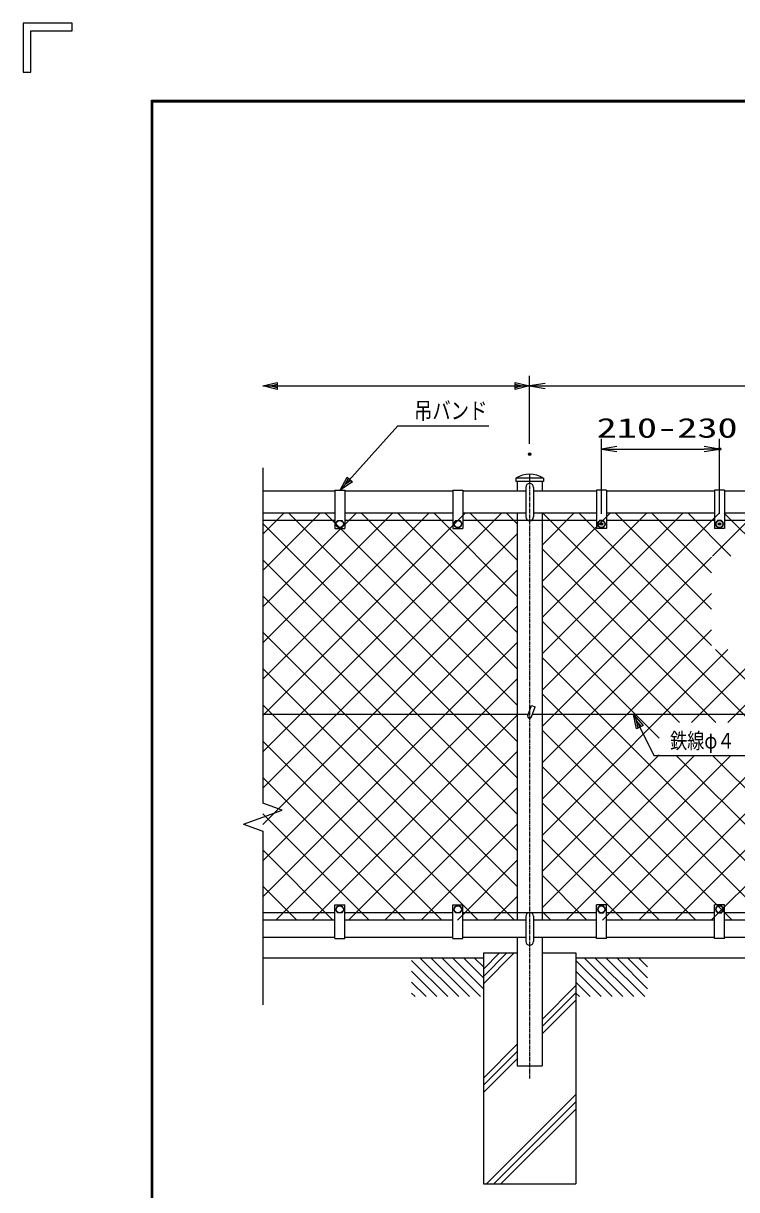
# Model space of a CAD drawing. Units: millimetres, scale not verified. Extents: x -2950 to 2950, y -2100 to 2100.
# Drawn here: x -2950 to -1560, y -173 to 2100 of the extents above; entities that cross this region are included whole.
import ezdxf
from ezdxf.enums import TextEntityAlignment as Align

# ---------------------------------------------------------------- set-up
doc = ezdxf.new("R2010")
doc.units = ezdxf.units.MM
doc.header["$LTSCALE"] = 10
doc.header["$PDMODE"] = 32
doc.header["$PDSIZE"] = 5
doc.linetypes.add('USER1', pattern=[1.125, 0.75, -0.125, 0.125, -0.125])
for name, color, linetype, lineweight in [('0-1_1', 7, 'Continuous', 25), ('0-2_0', 7, 'Continuous', 25), ('0-3_2', 7, 'Continuous', 25), ('0-4_EXTCNT-L', 2, 'Continuous', 25), ('0-6_WAKU', 7, 'Continuous', 25)]:
    doc.layers.add(name, color=color, linetype=linetype, lineweight=lineweight)
doc.layers.add('0-5_DEFPOINTS', color=7, linetype='Continuous')
doc.styles.add('ＭＳ ゴシック', font='')
doc.styles.get('ＭＳ ゴシック').set_extended_font_data('MS Gothic')

# ---------------------------------------------------------------- blocks, each defined once
blk = doc.blocks.new('C36')
at = {"layer": '0-1_1', "color": 4}
blk.add_line((7324.6, 28577.9), (8030, 27872.4), dxfattribs=at)
blk = doc.blocks.new('C37')
at = {"layer": '0-1_1', "color": 4}
blk.add_line((7492.2, 28622.4), (8242.2, 27872.4), dxfattribs=at)
blk = doc.blocks.new('C38')
at = {"layer": '0-1_1', "color": 4}
blk.add_line((7704.3, 28622.4), (8454.3, 27872.4), dxfattribs=at)
blk = doc.blocks.new('C39')
at = {"layer": '0-1_1', "color": 4}
blk.add_line((7916.4, 28622.4), (8666.4, 27872.4), dxfattribs=at)
blk = doc.blocks.new('C40')
at = {"layer": '0-1_1', "color": 4}
blk.add_line((8128.6, 28622.4), (8724.6, 28026.5), dxfattribs=at)
blk = doc.blocks.new('C41')
at = {"layer": '0-1_1', "color": 4}
blk.add_line((8340.7, 28622.4), (8724.6, 28238.6), dxfattribs=at)
blk = doc.blocks.new('C42')
at = {"layer": '0-1_1', "color": 4}
blk.add_line((8552.8, 28622.4), (8724.6, 28450.7), dxfattribs=at)
blk = doc.blocks.new('C43')
at = {"layer": '0-1_1', "color": 4}
blk.add_line((7324.6, 28365.8), (7817.9, 27872.4), dxfattribs=at)
blk = doc.blocks.new('C44')
at = {"layer": '0-1_1', "color": 4}
blk.add_line((7324.6, 28153.7), (7605.8, 27872.4), dxfattribs=at)
blk = doc.blocks.new('C45')
at = {"layer": '0-1_1', "color": 4}
blk.add_line((7324.6, 27941.5), (7393.6, 27872.4), dxfattribs=at)
blk = doc.blocks.new('C46')
at = {"layer": '0-1_1', "color": 4}
blk.add_line((10524.6, 28577.9), (11230, 27872.4), dxfattribs=at)
blk = doc.blocks.new('C47')
at = {"layer": '0-1_1', "color": 4}
blk.add_line((10692.2, 28622.4), (11442.2, 27872.4), dxfattribs=at)
blk = doc.blocks.new('C48')
at = {"layer": '0-1_1', "color": 4}
blk.add_line((10904.3, 28622.4), (11654.3, 27872.4), dxfattribs=at)
blk = doc.blocks.new('C49')
at = {"layer": '0-1_1', "color": 4}
blk.add_line((11116.4, 28622.4), (11866.4, 27872.4), dxfattribs=at)
blk = doc.blocks.new('C50')
at = {"layer": '0-1_1', "color": 4}
blk.add_line((11328.6, 28622.4), (11924.6, 28026.5), dxfattribs=at)
blk = doc.blocks.new('C51')
at = {"layer": '0-1_1', "color": 4}
blk.add_line((11540.7, 28622.4), (11924.6, 28238.6), dxfattribs=at)
blk = doc.blocks.new('C52')
at = {"layer": '0-1_1', "color": 4}
blk.add_line((11752.8, 28622.4), (11924.6, 28450.7), dxfattribs=at)
blk = doc.blocks.new('C53')
at = {"layer": '0-1_1', "color": 4}
blk.add_line((10524.6, 28365.8), (11017.9, 27872.4), dxfattribs=at)
blk = doc.blocks.new('C54')
at = {"layer": '0-1_1', "color": 4}
blk.add_line((10524.6, 28153.7), (10805.8, 27872.4), dxfattribs=at)
blk = doc.blocks.new('C55')
at = {"layer": '0-1_1', "color": 4}
blk.add_line((10524.6, 27941.5), (10593.6, 27872.4), dxfattribs=at)
blk = doc.blocks.new('C76')
at = {"layer": '0-1_1', "color": 4}
blk.add_line((8724.6, 28124.5), (9322.5, 28722.4), dxfattribs=at)
blk = doc.blocks.new('C77')
at = {"layer": '0-1_1', "color": 4}
blk.add_line((8724.6, 28266), (9181, 28722.4), dxfattribs=at)
blk = doc.blocks.new('C78')
at = {"layer": '0-1_1', "color": 4}
blk.add_line((8724.6, 28407.4), (9039.6, 28722.4), dxfattribs=at)
blk = doc.blocks.new('C79')
at = {"layer": '0-1_1', "color": 4}
blk.add_line((9065.1, 24222.4), (10524.6, 25681.9), dxfattribs=at)
blk = doc.blocks.new('C80')
at = {"layer": '0-1_1', "color": 4}
blk.add_line((8923.7, 24222.4), (10524.6, 25823.3), dxfattribs=at)
blk = doc.blocks.new('C81')
at = {"layer": '0-1_1', "color": 4}
blk.add_line((8782.3, 24222.4), (10524.6, 25964.7), dxfattribs=at)
blk = doc.blocks.new('DARROWS')
at = {"layer": '0-2_0', "color": 2}
blk.add_line((0, 0), (-9.991, 0), dxfattribs=at)
blk.add_lwpolyline([(-10, -1.667), (0, 0), (-10, 1.667)], dxfattribs=at)
blk = doc.blocks.new('X117')
at = {"layer": '0-2_0', "color": 4}
for p, q in [((8734.6, 26412.3), (13384.6, 31062.3)), ((8734.6, 27119.4), (12677.5, 31062.3)), ((8734.6, 27826.5), (11970.4, 31062.3)), ((8734.6, 28533.6), (11263.3, 31062.3)), ((8734.6, 29240.7), (10556.2, 31062.3)), ((8734.6, 29947.8), (9849.1, 31062.3)), ((8734.6, 30654.9), (9142, 31062.3)), ((13691.6, 26613.5), (9242.8, 31062.3)), ((13691.6, 27320.6), (9949.9, 31062.3)), ((13691.6, 28027.7), (10657, 31062.3)), ((13691.6, 28734.8), (11364.1, 31062.3)), ((13691.6, 29441.9), (12071.2, 31062.3)), ((13691.6, 30149), (12778.3, 31062.3)), ((13691.6, 30856.1), (13485.4, 31062.3)), ((13691.6, 25906.3), (8734.6, 30863.3)), ((8734.6, 25705.2), (13691.6, 30662.2)), ((13691.6, 25199.2), (8734.6, 30156.2)), ((8734.6, 24998.1), (13691.6, 29955.1)), ((13691.6, 24492.1), (8734.6, 29449.1)), ((8734.6, 24291), (13691.6, 29248)), ((13691.6, 23785), (8734.6, 28742)), ((8734.6, 23583.9), (13691.6, 28540.9)), ((13637.3, 23132.3), (8734.6, 28034.9)), ((8990.1, 23132.3), (13691.6, 27833.8)), ((12930.2, 23132.3), (8734.6, 27327.8)), ((9697.3, 23132.3), (13691.6, 27126.7)), ((12223.1, 23132.3), (8734.6, 26620.7)), ((10404.4, 23132.3), (13691.6, 26419.6)), ((11516, 23132.3), (8734.6, 25913.6)), ((11111.5, 23132.3), (13691.6, 25712.4)), ((10808.8, 23132.3), (8734.6, 25206.5)), ((11818.6, 23132.3), (13691.6, 25005.3)), ((10101.7, 23132.3), (8734.6, 24499.4)), ((12525.7, 23132.3), (13691.6, 24298.2)), ((9394.6, 23132.3), (8734.6, 23792.3)), ((13232.8, 23132.3), (13691.6, 23591.1))]:
    blk.add_line(p, q, dxfattribs=at)
blk = doc.blocks.new('X118')
at = {"layer": '0-2_0', "color": 4}
for p, q in [((14177.6, 27612.7), (17627.2, 31062.3)), ((14177.6, 28319.8), (16920.1, 31062.3)), ((14177.6, 29026.9), (16213, 31062.3)), ((14177.6, 29734), (15505.9, 31062.3)), ((14177.6, 30441.1), (14798.8, 31062.3)), ((18267.8, 26987), (14192.6, 31062.3)), ((17477.2, 28484.8), (14899.7, 31062.3)), ((17477.2, 29191.9), (15606.8, 31062.3)), ((16061.2, 23132.3), (23991.2, 31062.3)), ((17477.2, 29899), (16313.9, 31062.3)), ((16768.3, 23132.3), (24698.3, 31062.3)), ((17856.6, 30226.7), (17021, 31062.3)), ((17475.4, 23132.3), (25405.4, 31062.3)), ((17498.7, 30226.7), (18334.4, 31062.3)), ((18563.7, 30226.7), (17728.1, 31062.3)), ((18205.8, 30226.7), (19041.5, 31062.3)), ((19270.8, 30226.7), (18435.2, 31062.3)), ((18912.9, 30226.7), (19748.6, 31062.3)), ((19977.9, 30226.7), (19142.3, 31062.3)), ((19620.1, 30226.7), (20455.7, 31062.3)), ((20685, 30226.7), (19849.4, 31062.3)), ((20327.2, 30226.7), (21162.8, 31062.3)), ((25691.6, 25927.2), (20556.5, 31062.3)), ((20939.9, 28718), (23284.1, 31062.3)), ((20939.9, 29425.1), (22577, 31062.3)), ((20939.9, 30132.2), (21869.9, 31062.3)), ((25691.6, 26634.3), (21263.6, 31062.3)), ((25691.6, 27341.4), (21970.7, 31062.3)), ((25691.6, 28048.5), (22677.8, 31062.3)), ((25691.6, 28755.6), (23384.9, 31062.3)), ((25691.6, 29462.7), (24092.1, 31062.3)), ((25691.6, 30169.8), (24799.2, 31062.3)), ((25691.6, 30876.9), (25506.3, 31062.3)), ((18182.5, 23132.3), (25691.6, 30641.4)), ((17560.7, 26987), (14177.6, 30370.1)), ((14177.6, 26905.6), (17477.2, 30205.1)), ((25691.6, 25220.1), (20939.9, 29971.8)), ((21013.6, 25256.2), (25691.6, 29934.3)), ((16853.6, 26987), (14177.6, 29663)), ((14177.6, 26198.4), (17477.2, 29498)), ((24948.3, 25256.2), (20939.9, 29264.7)), ((21720.7, 25256.2), (25691.6, 29227.2)), ((16456.1, 26677.4), (14177.6, 28955.9)), ((14177.6, 25491.3), (17477.2, 28790.9)), ((24241.2, 25256.2), (20939.9, 28557.6)), ((22427.8, 25256.2), (25691.6, 28520.1)), ((14177.6, 24784.2), (17800.5, 28407.1)), ((19294.1, 23132.3), (14177.6, 28248.8)), ((15354.1, 23132.3), (20629, 28407.1)), ((17087.5, 26987), (18507.6, 28407.1)), ((20705.7, 25256.2), (17554.8, 28407.1)), ((17794.6, 26987), (19214.7, 28407.1)), ((21412.8, 25256.2), (18261.9, 28407.1)), ((18351.9, 26837.1), (19921.8, 28407.1)), ((22119.9, 25256.2), (18969, 28407.1)), ((22827, 25256.2), (19676.1, 28407.1)), ((23534.1, 25256.2), (20383.2, 28407.1)), ((23134.9, 25256.2), (25691.6, 27813)), ((18587, 23132.3), (14177.6, 27541.7)), ((23842, 25256.2), (25691.6, 27105.8)), ((17879.9, 23132.3), (14177.6, 26834.6)), ((20429.3, 24825.5), (18351.9, 26903)), ((24549.1, 25256.2), (25691.6, 26398.7)), ((14177.6, 24077.1), (16456.1, 26355.6)), ((14177.6, 23370), (17149.9, 26342.3)), ((14647, 23132.3), (17857, 26342.3)), ((20001.2, 23132.3), (16791.2, 26342.3)), ((20708.3, 23132.3), (17498.3, 26342.3)), ((21415.4, 23132.3), (18205.4, 26342.3)), ((17172.8, 23132.3), (14177.6, 26127.5)), ((25079.6, 25079.6), (25691.6, 25691.6)), ((16465.7, 23132.3), (14177.6, 25420.3)), ((25691.6, 24512.9), (25079.6, 25125)), ((23839.4, 23132.3), (25691.6, 24984.5)), ((15758.6, 23132.3), (14177.6, 24713.2)), ((18889.6, 23132.3), (20429.3, 24672)), ((19596.7, 23132.3), (21006.7, 24542.3)), ((20303.9, 23132.3), (21713.9, 24542.3)), ((22122.6, 23132.3), (20712.6, 24542.3)), ((21011, 23132.3), (22421, 24542.3)), ((22829.7, 23132.3), (21419.7, 24542.3)), ((21718.1, 23132.3), (23128.1, 24542.3)), ((23536.8, 23132.3), (22126.8, 24542.3)), ((22425.2, 23132.3), (23835.2, 24542.3)), ((24243.9, 23132.3), (22833.9, 24542.3)), ((23132.3, 23132.3), (24542.3, 24542.3)), ((24951, 23132.3), (23541, 24542.3)), ((25658.1, 23132.3), (24248.1, 24542.3)), ((25691.6, 23805.8), (24955.2, 24542.3)), ((24546.5, 23132.3), (25691.6, 24277.4)), ((15051.5, 23132.3), (14177.6, 24006.1)), ((25253.6, 23132.3), (25691.6, 23570.3)), ((14344.4, 23132.3), (14177.6, 23299))]:
    blk.add_line(p, q, dxfattribs=at)

msp = doc.modelspace()

# ---------------------------------------------------------------- linework, layer by layer
at = {"layer": '0-1_1', "color": 4}
for p, q in [((-2483.1, 1393.35), (-2455.1, 1400.35)), ((-2483.1, 1393.35), (-1963.1, 1393.35)), ((-2455.1, 1386.35), (-2483.1, 1393.35)), ((-2469.1, 1393.35), (-2455.1, 1396.85)), ((-2455.1, 1389.85), (-2469.1, 1393.35)), ((-2455.1, 1400.35), (-2455.1, 1386.35)), ((-1991.1, 1400.35), (-1963.1, 1393.35)), ((-1991.1, 1386.35), (-1991.1, 1400.35)), ((-1991.1, 1396.85), (-1977.1, 1393.35)), ((-1977.1, 1393.35), (-1991.1, 1389.85)), ((-1963.1, 1393.35), (-1991.1, 1386.35)), ((-2483.1, 1233.89), (-2483.1, 580.21)), ((-2445.51, 566.53), (-2483.1, 580.21)), ((-2520.69, 539.17), (-2445.51, 566.53)), ((-2520.69, 539.17), (-2483.1, 525.49)), ((-2483.1, 525.49), (-2483.1, 187.48)), ((-1938.8, 159.01), (-1873.1, 224.71)), ((-1938.8, 144.87), (-1873.1, 210.57)), ((-1938.8, 130.73), (-1873.1, 196.43)), ((-2053.1, 44.71), (-1987.4, 110.41)), ((-2053.1, 30.57), (-1987.4, 96.27)), ((-2053.1, 16.43), (-1986.18, 83.35))]:
    msp.add_line(p, q, dxfattribs=at)
at = {"layer": '0-1_1'}
for p, q in [((-1990.1, 1213.35), (-1990.1, 1207.35)), ((-1936.1, 1213.35), (-1990.1, 1213.35)), ((-1936.1, 1207.35), (-1990.1, 1207.35)), ((-1987.4, 1207.35), (-1987.4, 1188.35)), ((-1987.4, 1207.35), (-1987.4, 1188.35)), ((-1938.8, 1207.35), (-1938.8, 1188.35)), ((-1938.8, 1207.35), (-1938.8, 1188.35)), ((-1936.1, 1213.35), (-1936.1, 1207.35)), ((-2343.1, 1188.35), (-2483.1, 1188.35)), ((-2343.1, 1190.35), (-2343.1, 1115.35)), ((-2343.1, 1190.35), (-2323.1, 1190.35)), ((-2323.1, 1190.35), (-2323.1, 1115.35)), ((-2113.1, 1188.35), (-2323.1, 1188.35)), ((-2113.1, 1190.35), (-2113.1, 1115.35)), ((-2113.1, 1190.35), (-2093.1, 1190.35)), ((-2093.1, 1190.35), (-2093.1, 1115.35)), ((-1987.4, 1188.35), (-2093.1, 1188.35)), ((-1970.6, 1188.35), (-1987.4, 1188.35)), ((-1970.6, 1195.73), (-1970.6, 1138.07)), ((-1955.6, 1195.73), (-1955.6, 1138.07)), ((-1833.1, 1188.35), (-1955.6, 1188.35)), ((-1833.1, 1190.35), (-1833.1, 1115.35)), ((-1813.1, 1190.35), (-1833.1, 1190.35)), ((-1813.1, 1190.35), (-1813.1, 1115.35)), ((-1603.1, 1188.35), (-1813.1, 1188.35)), ((-1603.1, 1190.35), (-1603.1, 1115.35)), ((-1583.1, 1190.35), (-1603.1, 1190.35)), ((-1583.1, 1190.35), (-1583.1, 1115.35)), ((-1373.1, 1188.35), (-1583.1, 1188.35)), ((-2343.1, 1145.35), (-2483.1, 1145.35)), ((-2113.1, 1145.35), (-2323.1, 1145.35)), ((-1987.4, 1145.35), (-2093.1, 1145.35)), ((-1987.4, 1145.35), (-1987.4, 352.35)), ((-1970.6, 1145.35), (-1987.4, 1145.35)), ((-1833.1, 1145.35), (-1955.6, 1145.35)), ((-1938.8, 1145.35), (-1938.8, 352.35)), ((-1603.1, 1145.35), (-1813.1, 1145.35)), ((-1373.1, 1145.35), (-1583.1, 1145.35)), ((-2343.1, 1131.35), (-2483.1, 1131.35)), ((-2343.1, 1115.35), (-2323.1, 1115.35)), ((-2113.1, 1131.35), (-2323.1, 1131.35)), ((-2113.1, 1115.35), (-2093.1, 1115.35)), ((-1987.4, 1131.35), (-2093.1, 1131.35)), ((-1833.1, 1131.35), (-1987.4, 1131.35)), ((-1813.1, 1115.35), (-1833.1, 1115.35)), ((-1603.1, 1131.35), (-1813.1, 1131.35)), ((-1583.1, 1115.35), (-1603.1, 1115.35)), ((-1373.1, 1131.35), (-1583.1, 1131.35)), ((-1987.4, 753.35), (-2483.1, 753.35)), ((-1965.99, 753.35), (-1987.4, 753.35)), ((-1959.34, 748.22), (-1952.16, 767.95)), ((-787.4, 753.35), (-1957.47, 753.35)), ((-2343.1, 366.35), (-2483.1, 366.35)), ((-2343.1, 316.35), (-2343.1, 382.35)), ((-2343.1, 382.35), (-2323.1, 382.35)), ((-2323.1, 316.35), (-2323.1, 382.35)), ((-2113.1, 366.35), (-2323.1, 366.35)), ((-2113.1, 316.35), (-2113.1, 382.35)), ((-2113.1, 382.35), (-2093.1, 382.35)), ((-2093.1, 316.35), (-2093.1, 382.35)), ((-1987.4, 366.35), (-2093.1, 366.35)), ((-1833.1, 366.35), (-1987.4, 366.35)), ((-1833.1, 316.35), (-1833.1, 382.35)), ((-1813.1, 382.35), (-1833.1, 382.35)), ((-1813.1, 316.35), (-1813.1, 382.35)), ((-1603.1, 366.35), (-1813.1, 366.35)), ((-1603.1, 316.35), (-1603.1, 382.35)), ((-1583.1, 382.35), (-1603.1, 382.35)), ((-1583.1, 316.35), (-1583.1, 382.35)), ((-1373.1, 366.35), (-1583.1, 366.35)), ((-2343.1, 352.35), (-2483.1, 352.35)), ((-2113.1, 352.35), (-2323.1, 352.35)), ((-1987.4, 352.35), (-2093.1, 352.35)), ((-1970.6, 352.35), (-1987.4, 352.35)), ((-1970.6, 359.85), (-1970.6, 310.85)), ((-1955.6, 359.85), (-1955.6, 310.85)), ((-1833.1, 352.35), (-1955.6, 352.35)), ((-1603.1, 352.35), (-1813.1, 352.35)), ((-1373.1, 352.35), (-1583.1, 352.35)), ((-2343.1, 318.35), (-2483.1, 318.35)), ((-2113.1, 318.35), (-2323.1, 318.35)), ((-1987.4, 318.35), (-2093.1, 318.35)), ((-1970.6, 318.35), (-1987.4, 318.35)), ((-1833.1, 318.35), (-1955.6, 318.35)), ((-1938.8, 318.35), (-1938.8, 68.35)), ((-1603.1, 318.35), (-1813.1, 318.35)), ((-1373.1, 318.35), (-1583.1, 318.35)), ((-2343.1, 316.35), (-2323.1, 316.35)), ((-2113.1, 316.35), (-2093.1, 316.35)), ((-1813.1, 316.35), (-1833.1, 316.35)), ((-1583.1, 316.35), (-1603.1, 316.35)), ((-2053.1, 278.35), (-2483.1, 278.35)), ((-2053.1, 288.35), (-2053.1, -161.65)), ((-2053.1, 288.35), (-1987.4, 288.35)), ((-1938.8, 288.35), (-1873.1, 288.35)), ((-1873.1, 288.35), (-1873.1, -161.65)), ((-853.1, 278.35), (-1873.1, 278.35)), ((-2053.1, -161.65), (-1873.1, -161.65))]:
    msp.add_line(p, q, dxfattribs=at)
at = {"layer": '0-1_1', "color": 4, "linetype": 'USER1'}
msp.add_line((-1963.1, 1221.35), (-1963.1, 43.35), dxfattribs=at)
at = {"layer": '0-1_1', "color": 4}
for points in [[(-2332.53, 1190.35), (-2219.89, 1315.35), (-2042.44, 1315.35)], [(-2311.18, 1208.81), (-2323.15, 1200.75), (-2316.38, 1213.49)], [(-1760.88, 753.35), (-1720.88, 673.35), (-1521.38, 673.35)], [(-1751.49, 726.74), (-1754.62, 740.83), (-1745.22, 729.87)]]:
    msp.add_lwpolyline(points, dxfattribs=at)
for points in [[(-2308.58, 1206.46), (-2332.53, 1190.35), (-2318.98, 1215.84)], [(-1754.62, 725.17), (-1760.88, 753.35), (-1742.09, 731.44)]]:
    msp.add_lwpolyline(points, close=True, dxfattribs=at)
at = {"layer": '0-1_1'}
for points in [[(-1966.86, 750.95), (-1959.68, 770.69), (-1952.16, 767.95)], [(-1987.4, 318.35), (-1987.4, 68.35), (-1938.8, 68.35)]]:
    msp.add_lwpolyline(points, dxfattribs=at)
for centre, radius, start, end in [((-1963.1, 1171.78), 49.57, 56.99399, 123.0064), ((-1963.1, 1195.73), 7.5, 359.99999, 179.99999), ((-1963.1, 1138.07), 7.5, 179.99999, 359.99999), ((-1963.1, 749.59), 4, 159.99965, 339.99973), ((-1963.1, 359.85), 7.5, 0, 180), ((-1963.1, 310.85), 7.5, 180, 0)]:
    msp.add_arc(centre, radius, start, end, dxfattribs=at)
at = {"layer": '0-3_2'}
for p, q in [((-2341.1, 1124.35), (-2337.1, 1131.28)), ((-2337.1, 1117.42), (-2341.1, 1124.35)), ((-2337.1, 1131.28), (-2329.1, 1131.28)), ((-2329.1, 1117.42), (-2337.1, 1117.42)), ((-2329.1, 1131.28), (-2325.1, 1124.35)), ((-2325.1, 1124.35), (-2329.1, 1117.42)), ((-1827.1, 1131.28), (-1831.1, 1124.35)), ((-1831.1, 1124.35), (-1827.1, 1117.42)), ((-1819.1, 1131.28), (-1827.1, 1131.28)), ((-1827.1, 1117.42), (-1819.1, 1117.42)), ((-1815.1, 1124.35), (-1819.1, 1131.28)), ((-1819.1, 1117.42), (-1815.1, 1124.35)), ((-2111.1, 373.35), (-2107.1, 380.28)), ((-2107.1, 366.42), (-2111.1, 373.35)), ((-2107.1, 380.28), (-2099.1, 380.28)), ((-2099.1, 366.42), (-2107.1, 366.42)), ((-2099.1, 380.28), (-2095.1, 373.35)), ((-2095.1, 373.35), (-2099.1, 366.42)), ((-1597.1, 380.28), (-1601.1, 373.35)), ((-1601.1, 373.35), (-1597.1, 366.42)), ((-1589.1, 380.28), (-1597.1, 380.28)), ((-1597.1, 366.42), (-1589.1, 366.42)), ((-1585.1, 373.35), (-1589.1, 380.28)), ((-1589.1, 366.42), (-1585.1, 373.35))]:
    msp.add_line(p, q, dxfattribs=at)
for points in [[(-2111.1, 1124.35), (-2107.1, 1131.28), (-2099.1, 1131.28), (-2095.1, 1124.35), (-2099.1, 1117.42), (-2107.1, 1117.42)], [(-1585.1, 1124.35), (-1589.1, 1131.28), (-1597.1, 1131.28), (-1601.1, 1124.35), (-1597.1, 1117.42), (-1589.1, 1117.42)], [(-2341.1, 373.35), (-2337.1, 380.28), (-2329.1, 380.28), (-2325.1, 373.35), (-2329.1, 366.42), (-2337.1, 366.42)], [(-1815.1, 373.35), (-1819.1, 380.28), (-1827.1, 380.28), (-1831.1, 373.35), (-1827.1, 366.42), (-1819.1, 366.42)]]:
    msp.add_lwpolyline(points, close=True, dxfattribs=at)
for centre in [(-2333.1, 1124.35), (-2103.1, 1124.35), (-1823.1, 1124.35), (-1593.1, 1124.35), (-2333.1, 373.35), (-2103.1, 373.35), (-1823.1, 373.35), (-1593.1, 373.35)]:
    msp.add_circle(centre, 6.93, dxfattribs=at)
at = {"layer": '0-4_EXTCNT-L', "color": 1}
for p, q in [((-1963.1, 1280.35), (-1963.1, 1413.35)), ((-1823.1, 1144.35), (-1823.1, 1290.35)), ((-1593.1, 1144.35), (-1593.1, 1290.35))]:
    msp.add_line(p, q, dxfattribs=at)
at = {"layer": '0-4_EXTCNT-L'}
for p, q in [((-1933.1, 1393.35), (-793.1, 1393.35)), ((-1793.1, 1270.35), (-1623.1, 1270.35))]:
    msp.add_line(p, q, dxfattribs=at)
at = {"layer": '0-5_DEFPOINTS'}
for p in [(-1593.1, 1270.35), (-1963.1, 1260.35), (-1823.1, 1124.35), (-1593.1, 1124.35)]:
    msp.add_point(p, dxfattribs=at)
at = {"layer": '0-6_WAKU'}
for p, q in [((-2854.47, 2100), (-2949.97, 2100)), ((-2935.64, 2004.5), (-2935.64, 2085.67)), ((-2698.64, 1948.67), (2798.7, 1948.67)), ((-2698.64, -1948.67), (-2698.64, 1948.67))]:
    msp.add_line(p, q, dxfattribs=at)
for points in [[(-2949.97, 2100), (-2949.97, 2004.5), (-2935.64, 2004.5)], [(-2935.64, 2085.67), (-2854.47, 2085.67), (-2854.47, 2100)], [(-2697.3, -1947.33), (-2697.3, 1947.33), (2797.36, 1947.33)]]:
    msp.add_lwpolyline(points, dxfattribs=at)
msp.add_lwpolyline([(-2699.97, 1950), (2800.03, 1950), (2800.03, -1950), (-2699.97, -1950)], close=True, dxfattribs=at)

# ---------------------------------------------------------------- block references
at = {"layer": '0-2_0', "xscale": 0.1, "yscale": 0.1}
for name in ['C36', 'C37', 'C38', 'C39', 'C40', 'C41', 'C42', 'C76', 'C77', 'C78', 'C46', 'C47', 'C48', 'C49', 'C50', 'C51', 'C52', 'C43', 'C53', 'C44', 'C54', 'C45', 'C55', 'C81', 'C80', 'C79']:
    msp.add_blockref(name, (-2925.56, -2583.9), dxfattribs=at)
at = {"layer": '0-4_EXTCNT-L', "xscale": 3, "yscale": 3, "rotation": 180}
for p in [(-1963.1, 1393.35), (-1823.1, 1270.35)]:
    msp.add_blockref('DARROWS', p, dxfattribs=at)
at = {"layer": '0-4_EXTCNT-L'}
for name, p, xscale, yscale in [('DARROWS', (-1593.1, 1270.35), 3, 3), ('X117', (-3356.56, -1960.88), 0.1, 0.1), ('X118', (-3356.56, -1960.88), 0.1, 0.1)]:
    msp.add_blockref(name, p, dxfattribs=dict(at, xscale=xscale, yscale=yscale))

# ---------------------------------------------------------------- texts
at = {"layer": '0-1_1', "color": 4, "style": 'ＭＳ ゴシック', "width": 0.8}
for s, height, p in [('吊バンド', 32.72, (-2188.39, 1319.06)), ('鉄線φ４', 30.61, (-1689.38, 677.46))]:
    msp.add_text(s, height=height, dxfattribs=at).set_placement(p, align=Align.BOTTOM_LEFT)
at = {"layer": '0-4_EXTCNT-L', "color": 3, "style": 'ＭＳ ゴシック', "width": 1.5}
msp.add_text('210-230', height=38.48, dxfattribs=at).set_placement((-1832.55, 1280.91), align=Align.BOTTOM_LEFT)

doc.saveas('drawing.dxf')
